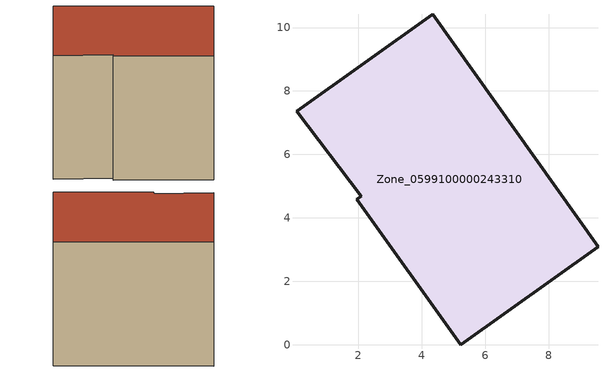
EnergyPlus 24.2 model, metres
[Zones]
Zone_0599100000243310
 floor ground (C_G): 0.05,7.36 4.35,10.42 9.56,3.09 5.23,0 1.96,4.58 2.1,4.68 z0
 wall outside (C_F): 9.56,3.09 4.35,10.42 0.05,7.36 2.1,4.68 1.96,4.58 5.23,0 9.56,3.09 z0:8.18
 roof outside (C_R): 4.35,10.42 0.05,7.36 2.1,4.68 1.96,4.58 5.23,0 9.56,3.09 z8.18
[BUILDING]
Pand.0599100000243310: North Axis=0; Terrain=City; Loads Convergence Tolerance Value=0.04; Temperature Convergence Tolerance Value=0.4; Solar Distribution=FullExterior; Maximum Number of Warmup Days=25; Minimum Number of Warmup Days=1
[Site:Location]
Rotterdam.The.Hague.AP_ZH_NLD Design_Conditions: Latitude=51.96; Longitude=4.45; Time Zone=1; Elevation=-4.5
[SITE:GROUNDTEMPERATURE:BUILDINGSURFACE]
18, 18, 18, 18, 18, 18, 18, 18, 18, 18, 18, 18
[MATERIAL] Thermal Absorptance=0.9; Solar Absorptance=0.7; Visible Absorptance=0.7
Name | Roughness | Thickness | Conductivity | Density | Specific Heat
G.TC.1975-1991 | MediumSmooth | 0.15 | 0.288461 | 540 | 1210
F.TC.1975-1991 | Rough | 0.3 | 0.230769 | 1920 | 840
R.TC.1975-1991 | MediumRough | 0.2 | 0.153846 | 1500 | 1000
[CONSTRUCTION]
C_G: G.TC.1975-1991
C_F: F.TC.1975-1991
C_R: R.TC.1975-1991
[ZONE]
Zone_0599100000243310: Type=1; Multiplier=1; Ceiling Height=Autocalculate; Volume=Autocalculate; Floor Area=autocalculate; Part of Total Floor Area=Yes
[ZONEINFILTRATION:DESIGNFLOWRATE]
Infil_Zone_0599100000243310: Zone or ZoneList or Space or SpaceList=Zone_0599100000243310; Schedule=AlwaysOn; Design Flow Rate Calculation Method=Flow/Area; Flow Rate per Floor Area=0.003; Constant Term Coefficient=1; Temperature Term Coefficient=0; Velocity Term Coefficient=0; Velocity Squared Term Coefficient=0
[HVACTEMPLATE:ZONE:IDEALLOADSAIRSYSTEM]
Zone_0599100000243310: Maximum Heating Supply Air Temperature=50; Minimum Cooling Supply Air Temperature=13; Maximum Heating Supply Air Humidity Ratio=0.0156; Minimum Cooling Supply Air Humidity Ratio=0.0077; Heating Limit=NoLimit; Cooling Limit=NoLimit; Dehumidification Control Type=ConstantSensibleHeatRatio; Cooling Sensible Heat Ratio=0.7; Dehumidification Setpoint=60; Humidification Control Type=None; Humidification Setpoint=30; Outdoor Air Method=None; Outdoor Air Flow Rate per Person=0.00944; Outdoor Air Flow Rate per Zone Floor Area=0; Outdoor Air Flow Rate per Zone=0; Demand Controlled Ventilation Type=None; Outdoor Air Economizer Type=NoEconomizer; Heat Recovery Type=None; Sensible Heat Recovery Effectiveness=0.7; Latent Heat Recovery Effectiveness=0.65
[ZONECONTROL:THERMOSTAT]
ThermostatControl_Zone_0599100000243310: Zone or ZoneList=Zone_0599100000243310; Control Type Schedule=DualSetpointControlType; Control 1=Thermostat_Zone_0599100000243310; Temperature Difference Between Cutout And Setpoint=0
[THERMOSTATSETPOINT:DUALSETPOINT]
Thermostat_Zone_0599100000243310: Heating Setpoint Temperature Schedule=HeatingSetpoint_Zone_0599100000243310; Cooling Setpoint Temperature Schedule=CoolingSetpoint_Zone_0599100000243310
[SCHEDULE:COMPACT]
HeatingSetpoint_Zone_0599100000243310: Through: 12/31, For: AllDays, Until: 24:00, 21
CoolingSetpoint_Zone_0599100000243310: Through: 12/31, For: AllDays, Until: 24:00, 24
DualSetpointControlType: Through: 12/31, For: AllDays, Until: 24:00, 4
AlwaysOn: Through: 12/31, For: AllDays, Until: 24:00, 1
